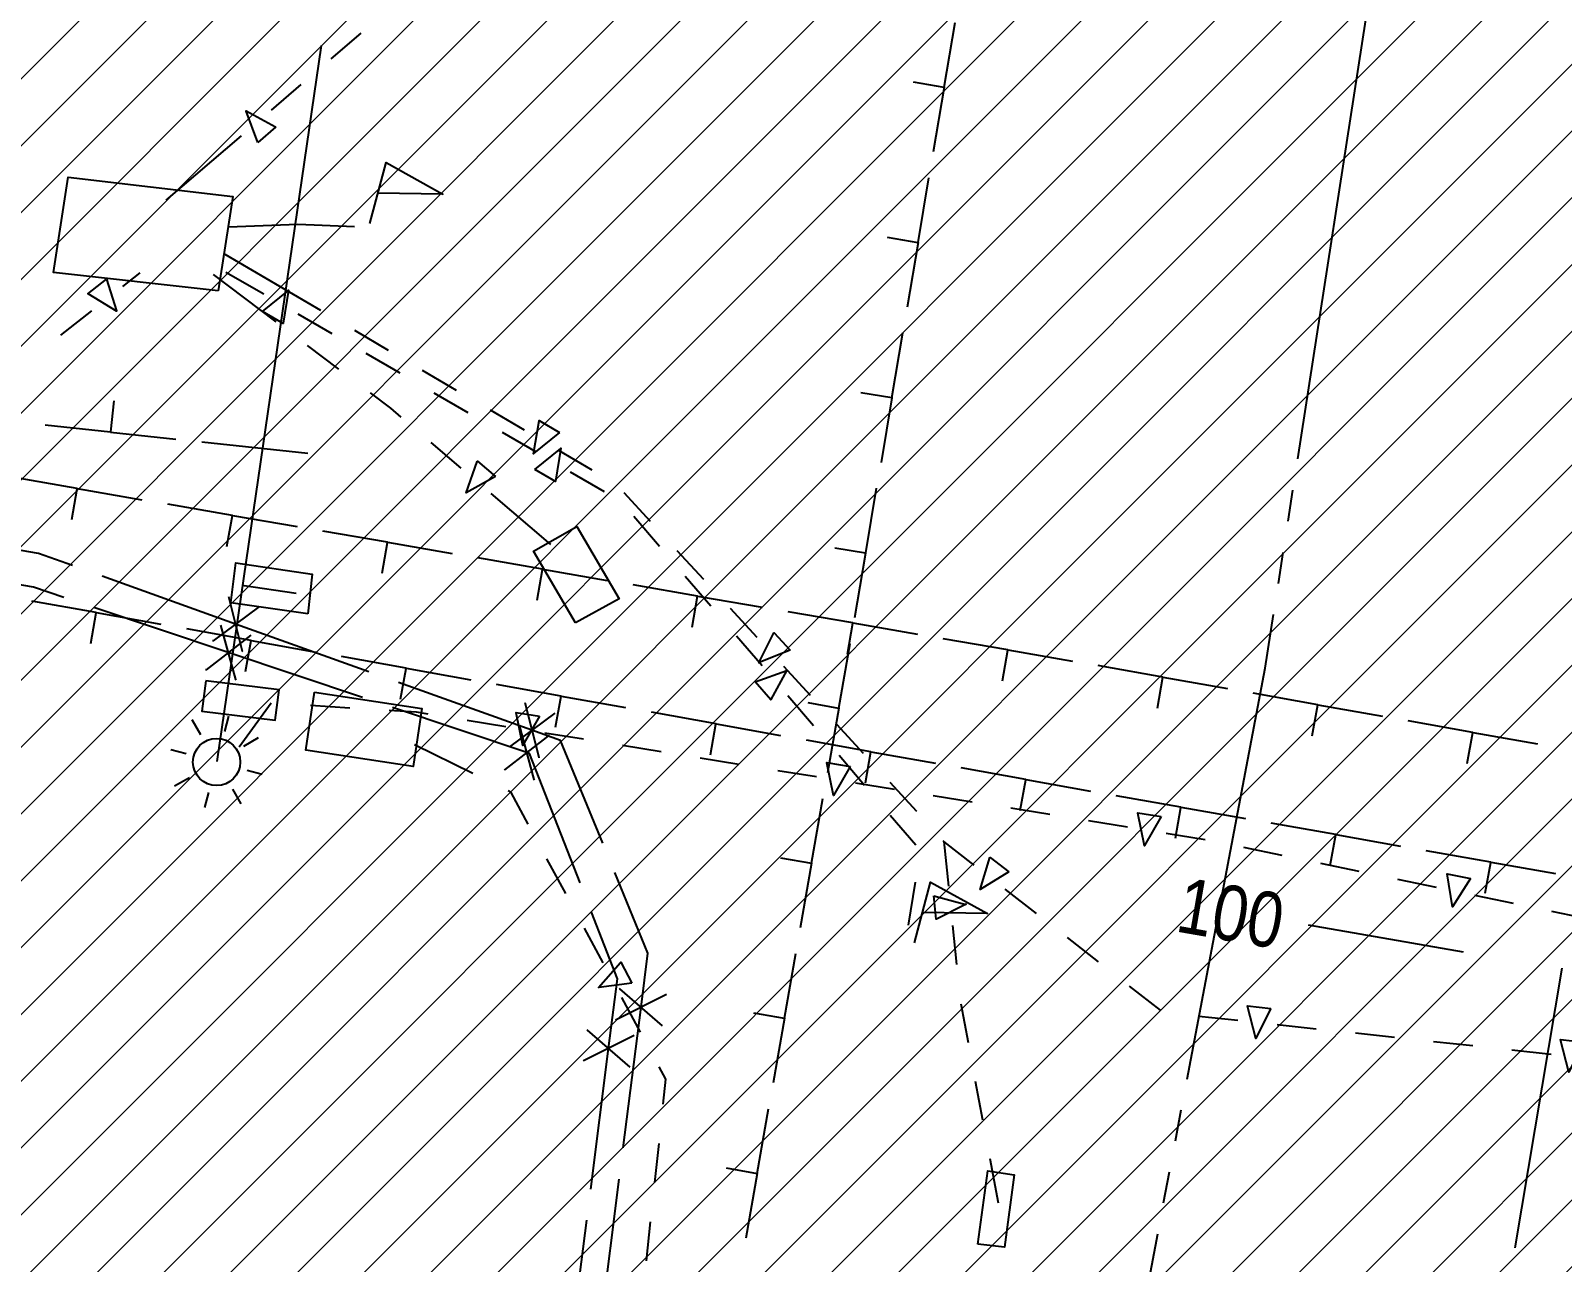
# Model space of a CAD drawing. Header units: metres. Extents: x -1160 to -1077, y 3 to 562.
# Drawn here: x -1135.83 to -1126.09, y 511.4 to 519.22 of the extents above; entities that cross this region are included whole.
import ezdxf

# ---------------------------------------------------------------- set-up
doc = ezdxf.new("R2010")
doc.units = ezdxf.units.M
doc.layers.add('A-ANNO-NOTE', color=7, linetype='Continuous', lineweight=9)
doc.layers.add('A-DETL-GENF', color=7, linetype='Continuous', lineweight=9)
doc.styles.add('Arial Narrow', font='ARIALN.TTF', dxfattribs={"height": 0.35})

# ---------------------------------------------------------------- blocks, each defined once
blk = doc.blocks.new('T2DPAA-T2D-PWA-RW-M2D-000002_ControlLinesMinor_rvt-1-DRG-2873041 - PILE LAYOUT')
at = {"layer": 'A-ANNO-NOTE', "color": 150, "lineweight": 25, "true_color": 0x0080ff}
blk.add_line((-1127.71, 513.5455), (-1126.7248, 513.3739), dxfattribs=at)
at = {"layer": 'A-ANNO-NOTE', "color": 150, "lineweight": 18, "true_color": 0x0080ff, "insert": (-1128.5007, 513.8502), "char_height": 0.35, "width": 0.817721, "attachment_point": 1, "rotation": 350.11706, "style": 'Arial Narrow'}
blk.add_mtext('100', dxfattribs=at)
blk = doc.blocks.new('T2DPAA-T2D-PWA-SU-M2D-000003_250_dwg-40806560-DRG-2873041 - PILE LAYOUT')
at = {"color": 41, "lineweight": 25, "true_color": 0xffd0a3}
for p, q in [((-207.0944, 1096.1846), (-207.1311, 1096.5996)), ((-207.8251, 1095.8654), (-207.8593, 1096.2806)), ((-206.6944, 1096.0724), (-206.6307, 1095.6606)), ((-207.0065, 1095.1885), (-207.0431, 1095.6035)), ((-206.6052, 1095.4959), (-206.5016, 1094.8276)), ((-207.7431, 1094.8688), (-207.7773, 1095.284)), ((-206.9185, 1094.1924), (-206.9551, 1094.6074)), ((-207.661, 1093.8722), (-207.6952, 1094.2874)), ((-206.8305, 1093.1963), (-206.8672, 1093.6114)), ((-207.579, 1092.8756), (-207.6132, 1093.2909)), ((-206.7426, 1092.2003), (-206.7792, 1092.6153)), ((-207.4969, 1091.879), (-207.5311, 1092.2943)), ((-206.6546, 1091.2042), (-206.6913, 1091.6192)), ((-203.2166, 1091.5166), (-202.8018, 1091.5552)), ((-204.2123, 1091.4239), (-203.7974, 1091.4625)), ((-207.4149, 1090.8825), (-207.449, 1091.2977)), ((-205.2079, 1091.3311), (-204.7931, 1091.3698)), ((-208.1959, 1091.0648), (-207.7808, 1091.1007)), ((-207.1997, 1091.1509), (-206.7846, 1091.1868)), ((-209.1921, 1090.9787), (-208.777, 1091.0146)), ((-210.1884, 1090.8926), (-209.7733, 1090.9285)), ((-206.5666, 1090.2081), (-206.6033, 1090.6231)), ((-207.3328, 1089.8859), (-207.367, 1090.3011)), ((-207.2496, 1088.8894), (-207.2846, 1089.3046)), ((-206.3973, 1088.2154), (-206.432, 1088.6306)), ((-207.1654, 1087.893), (-207.2004, 1088.3082)), ((-206.3142, 1087.2189), (-206.3488, 1087.6341)), ((-207.0812, 1086.8966), (-207.1163, 1087.3118))]:
    blk.add_line(p, q, dxfattribs=at)
at = {"color": 21, "lineweight": 25, "true_color": 0xdea3a3}
for p, q in [((-205.9817, 1096.3873), (-206.1814, 1096.5377)), ((-205.6686, 1096.1516), (-205.782, 1096.2369)), ((-205.1796, 1096.1086), (-204.6614, 1095.752)), ((-205.7467, 1095.2358), (-205.5596, 1095.6966)), ((-205.6054, 1094.9798), (-205.4166, 1095.6586)), ((-205.5236, 1095.6246), (-205.5964, 1095.3573)), ((-204.4555, 1095.6102), (-204.2495, 1095.4685)), ((-204.0436, 1095.3268), (-203.8377, 1095.185)), ((-205.662, 1095.116), (-205.7277, 1094.8748)), ((-207.4186, 1095.0166), (-207.3786, 1094.6696)), ((-205.9349, 1094.7726), (-205.8408, 1095.0042)), ((-208.096, 1094.6431), (-208.4186, 1094.7686)), ((-205.7394, 1094.4981), (-205.6724, 1094.739)), ((-205.7933, 1094.6336), (-205.859, 1094.3924)), ((-207.9974, 1094.1537), (-208.0462, 1094.3989)), ((-205.8733, 1094.0164), (-205.8063, 1094.2572)), ((-205.9246, 1094.1511), (-205.9903, 1093.9099)), ((-206.343, 1093.8601), (-206.2354, 1094.0858)), ((-206.0073, 1093.5347), (-205.9403, 1093.7755)), ((-208.1984, 1093.2902), (-208.1166, 1093.6966)), ((-206.6646, 1093.1856), (-206.4506, 1093.6345)), ((-206.0559, 1093.6687), (-206.1216, 1093.4275)), ((-207.8573, 1093.1647), (-207.8822, 1093.4134)), ((-206.1413, 1093.0529), (-206.0743, 1093.2938)), ((-206.1872, 1093.1862), (-206.2529, 1092.945)), ((-207.8076, 1092.6672), (-207.8325, 1092.9159)), ((-206.3625, 1092.6102), (-206.228, 1092.8209)), ((-208.7834, 1092.5252), (-208.6013, 1092.6966)), ((-206.3565, 1092.7214), (-206.498, 1092.5153)), ((-207.7579, 1092.1696), (-207.7827, 1092.4184)), ((-206.6316, 1092.1888), (-206.4971, 1092.3995)), ((-209.1475, 1092.1826), (-208.9654, 1092.3539)), ((-206.6396, 1092.3092), (-206.7811, 1092.1031)), ((-209.5116, 1091.84), (-209.3296, 1092.0113)), ((-206.9007, 1091.7673), (-206.7661, 1091.978)), ((-207.7081, 1091.6721), (-207.733, 1091.9209)), ((-206.9226, 1091.897), (-207.0641, 1091.691)), ((-210.4117, 1091.5066), (-210.1647, 1091.5448)), ((-207.2057, 1091.4849), (-207.3472, 1091.2788)), ((-207.1697, 1091.3459), (-207.0352, 1091.5566)), ((-210.9059, 1091.4303), (-210.6588, 1091.4685)), ((-207.6584, 1091.1746), (-207.6833, 1091.4234)), ((-207.4388, 1090.9245), (-207.3042, 1091.1352)), ((-207.4887, 1091.0727), (-207.6302, 1090.8666)), ((-207.6086, 1090.6771), (-207.6335, 1090.9258)), ((-207.7078, 1090.503), (-207.5733, 1090.7137)), ((-207.7718, 1090.6605), (-207.9133, 1090.4545)), ((-207.5589, 1090.1796), (-207.5838, 1090.4283)), ((-208.1429, 1090.3976), (-208.4186, 1090.3706)), ((-207.8466, 1090.2876), (-208.1144, 1090.1864)), ((-208.3483, 1090.098), (-208.5821, 1090.0096)), ((-207.5092, 1089.682), (-207.534, 1089.9308)), ((-208.8156, 1089.9203), (-209.0411, 1089.8123)), ((-208.1376, 1089.6031), (-208.0398, 1089.8332)), ((-209.2665, 1089.7043), (-209.492, 1089.5963)), ((-209.7174, 1089.4883), (-209.9756, 1089.3646)), ((-208.3332, 1089.143), (-208.2354, 1089.373)), ((-207.4594, 1089.1845), (-207.4843, 1089.4333)), ((-208.5288, 1088.6828), (-208.431, 1088.9129)), ((-207.4097, 1088.687), (-207.4345, 1088.9358)), ((-208.4666, 1088.1903), (-208.5045, 1088.4374)), ((-207.3812, 1088.1878), (-207.395, 1088.4375)), ((-208.3907, 1087.6961), (-208.4286, 1087.9432)), ((-207.3537, 1087.6886), (-207.3674, 1087.9382)), ((-208.3148, 1087.2019), (-208.3527, 1087.449)), ((-207.3261, 1087.1894), (-207.3399, 1087.439)), ((-208.2389, 1086.7077), (-208.2768, 1086.9548)), ((-207.2986, 1086.6901), (-207.3123, 1086.9397)), ((-208.163, 1086.2135), (-208.2009, 1086.4606)), ((-207.271, 1086.1909), (-207.2848, 1086.4405))]:
    blk.add_line(p, q, dxfattribs=at)
at = {"color": 21, "lineweight": 25, "true_color": 0xeca3a3}
for p, q in [((-203.9786, 1095.4106), (-208.5426, 1094.8826)), ((-208.5452, 1095.0831), (-208.5452, 1095.1831)), ((-208.6866, 1095.0245), (-208.7632, 1095.1011)), ((-208.4038, 1095.0245), (-208.3272, 1095.1011)), ((-208.7452, 1094.8831), (-208.8452, 1094.8831)), ((-208.3452, 1094.8831), (-208.2452, 1094.8831)), ((-208.6866, 1094.7417), (-208.7632, 1094.6651)), ((-208.4038, 1094.7417), (-208.3272, 1094.6651)), ((-208.5452, 1094.6831), (-208.5452, 1094.5831))]:
    blk.add_line(p, q, dxfattribs=at)
at = {"color": 9, "lineweight": 25, "true_color": 0xd0d0a3}
for p, q in [((-204.922, 1088.7398), (-201.9388, 1089.0569)), ((-205.7175, 1088.6552), (-205.5186, 1088.6764)), ((-205.3198, 1088.6975), (-205.1209, 1088.7186)), ((-209.3066, 1088.3784), (-209.1071, 1088.3928)), ((-212.8973, 1088.1202), (-209.9051, 1088.3354)), ((-209.7056, 1088.3498), (-209.5061, 1088.3641))]:
    blk.add_line(p, q, dxfattribs=at)
at = {"color": 151, "lineweight": 25, "true_color": 0xa3b9ff}
blk.add_line((-207.6158, 1086.2867), (-209.408, 1086.1194), dxfattribs=at)
at = {"color": 21, "lineweight": 25, "true_color": 0xdea3a3, "flags": 128}
for points in [[(-207.7856, 1096.0883), (-207.7726, 1096.2926), (-207.8322, 1096.9854), (-207.9092, 1097.8821)], [(-207.5759, 1096.0881), (-207.5566, 1096.3176), (-207.6161, 1096.9847), (-207.696, 1097.8811)], [(-207.9126, 1094.0924), (-207.8555, 1094.9906), (-207.7983, 1095.8887)], [(-207.7434, 1094.0952), (-207.668, 1094.992), (-207.5927, 1095.8888)], [(-205.2416, 1095.6826), (-205.1116, 1095.2616), (-205.0346, 1094.9096)], [(-207.6994, 1095.0816), (-208.0091, 1094.9017), (-208.0115, 1094.8995)], [(-207.7122, 1094.8805), (-207.9966, 1095.0982), (-207.9987, 1095.1007)], [(-207.5101, 1095.0799), (-207.8234, 1094.9063), (-207.8259, 1094.9041)], [(-207.527, 1094.879), (-207.8069, 1095.1025), (-207.809, 1095.105)], [(-206.1278, 1094.3114), (-206.0896, 1094.3916), (-206.029, 1094.541)], [(-208.6943, 1092.4549), (-207.9836, 1092.9756), (-207.9824, 1092.9946), (-207.9253, 1093.8928)], [(-208.4146, 1092.3791), (-207.8516, 1092.8066), (-207.8355, 1092.999), (-207.7601, 1093.8959)], [(-207.9071, 1093.6622), (-207.9146, 1093.7376), (-207.9486, 1093.9085)], [(-208.4192, 1092.8679), (-208.2516, 1093.0256), (-208.2477, 1093.0451)], [(-207.8263, 1093.0856), (-208.136, 1092.9057), (-208.1385, 1092.9035)], [(-207.8391, 1092.8845), (-208.1235, 1093.1022), (-208.1257, 1093.1047)], [(-207.6776, 1093.0869), (-207.9908, 1092.9133), (-207.9934, 1092.9112)], [(-207.6944, 1092.886), (-207.9743, 1093.1095), (-207.9765, 1093.112)], [(-210.5559, 1091.8894), (-209.6639, 1092.0092), (-209.2216, 1092.0686), (-208.8556, 1092.3367)], [(-210.2501, 1091.757), (-209.3582, 1091.8773), (-209.0146, 1091.9236), (-208.5739, 1092.2582)], [(-209.7438, 1091.8471), (-209.586, 1092.1686), (-209.584, 1092.1712)], [(-209.5441, 1091.8739), (-209.7811, 1092.1424), (-209.7838, 1092.1444)], [(-209.2383, 1091.7421), (-209.4754, 1092.0104), (-209.4781, 1092.0125)], [(-209.438, 1091.7152), (-209.2803, 1092.0367), (-209.2783, 1092.0394)], [(-212.5381, 1091.6231), (-211.6461, 1091.7429), (-210.7541, 1091.8627)], [(-212.2322, 1091.4899), (-211.3402, 1091.6101), (-210.4483, 1091.7303)], [(-209.9176, 1091.583), (-209.7586, 1091.6076), (-209.6937, 1091.6687)], [(-207.942, 1090.0633), (-207.8466, 1090.2876), (-207.8432, 1090.2929)]]:
    blk.add_lwpolyline(points, dxfattribs=at)
at = {"color": 21, "lineweight": 25, "true_color": 0xeca3a3, "flags": 128}
for points in [[(-205.6509, 1095.6414), (-205.808, 1096.6824), (-205.1991, 1096.7475), (-205.0499, 1095.7065)], [(-208.0658, 1095.082), (-208.2568, 1095.056), (-208.1927, 1094.592), (-208.0017, 1094.617)], [(-207.4877, 1094.5641), (-207.5468, 1095.0561), (-207.2918, 1095.0892), (-207.2377, 1094.6022)], [(-207.9567, 1094.3961), (-207.8826, 1093.7101), (-208.2526, 1093.67), (-208.3277, 1094.355)], [(-207.1054, 1092.9072), (-206.7355, 1093.2802), (-206.5135, 1093.0553), (-206.8884, 1092.6782)], [(-210.2619, 1089.4237), (-209.7969, 1089.4818), (-209.7789, 1089.3138), (-210.2379, 1089.2547)]]:
    blk.add_lwpolyline(points, close=True, dxfattribs=at)
at = {"color": 41, "lineweight": 25, "true_color": 0xffd0a3, "flags": 128}
for points in [[(-206.4968, 1096.103), (-206.6929, 1096.0726), (-206.6944, 1096.0724), (-206.7582, 1096.4841)], [(-207.2936, 1096.167), (-207.096, 1096.1844), (-207.0944, 1096.1846), (-207.0578, 1095.7695)], [(-208.0245, 1095.8489), (-207.8267, 1095.8652), (-207.8251, 1095.8654), (-207.7909, 1095.4501)], [(-207.2057, 1095.1709), (-207.008, 1095.1883), (-207.0065, 1095.1885), (-206.9698, 1094.7734)], [(-207.9424, 1094.8524), (-207.7446, 1094.8687), (-207.7431, 1094.8688), (-207.7089, 1094.4535)], [(-207.1177, 1094.1748), (-206.92, 1094.1923), (-206.9185, 1094.1924), (-206.8818, 1093.7774)], [(-207.8603, 1093.8558), (-207.6626, 1093.8721), (-207.661, 1093.8722), (-207.6268, 1093.457)], [(-207.0298, 1093.1787), (-206.8321, 1093.1962), (-206.8305, 1093.1963), (-206.7939, 1092.7813)], [(-207.7783, 1092.8592), (-207.5805, 1092.8755), (-207.579, 1092.8756), (-207.5448, 1092.4604)], [(-206.9418, 1092.1827), (-206.7441, 1092.2001), (-206.7426, 1092.2003), (-206.7059, 1091.7852)], [(-207.6962, 1091.8626), (-207.4985, 1091.8789), (-207.4969, 1091.879), (-207.4627, 1091.4638)], [(-203.2352, 1091.7157), (-203.2168, 1091.5182), (-203.2166, 1091.5166), (-203.6315, 1091.478)], [(-204.2308, 1091.623), (-204.2124, 1091.4254), (-204.2123, 1091.4239), (-204.6271, 1091.3852)], [(-205.2265, 1091.5303), (-205.2081, 1091.3327), (-205.2079, 1091.3311), (-205.6228, 1091.2925)], [(-206.2221, 1091.4376), (-206.2037, 1091.24), (-206.2036, 1091.2384)], [(-207.2169, 1091.3502), (-207.1998, 1091.1525), (-207.1997, 1091.1509), (-207.6148, 1091.115)], [(-208.2131, 1091.264), (-208.196, 1091.0663), (-208.1959, 1091.0648), (-208.611, 1091.0289)], [(-206.8538, 1091.1866), (-206.6562, 1091.2041), (-206.6546, 1091.2042), (-206.6179, 1090.7892)], [(-206.6185, 1091.2011), (-206.4166, 1091.2186), (-206.2036, 1091.2384), (-205.7887, 1091.2771)], [(-210.2056, 1091.0918), (-210.1885, 1090.8941), (-210.1884, 1090.8926), (-210.6035, 1090.8567)], [(-209.2094, 1091.1779), (-209.1923, 1090.9802), (-209.1921, 1090.9787), (-209.6072, 1090.9428)], [(-207.6142, 1090.8661), (-207.4164, 1090.8823), (-207.4149, 1090.8825), (-207.3807, 1090.4672)], [(-206.7659, 1090.1905), (-206.5682, 1090.208), (-206.5666, 1090.2081), (-206.53, 1089.7931)], [(-207.5321, 1089.8695), (-207.3344, 1089.8858), (-207.3328, 1089.8859), (-207.2986, 1089.4706)], [(-206.4805, 1089.2119), (-206.5126, 1089.5966), (-206.5153, 1089.6271)], [(-206.6798, 1089.1952), (-206.4821, 1089.2118), (-206.4805, 1089.2119), (-206.4459, 1088.7967)], [(-207.4488, 1088.8726), (-207.2511, 1088.8893), (-207.2496, 1088.8894), (-207.2145, 1088.4742)], [(-206.5967, 1088.1988), (-206.3989, 1088.2153), (-206.3973, 1088.2154), (-206.3627, 1087.8002)], [(-207.3647, 1087.8762), (-207.1669, 1087.8929), (-207.1654, 1087.893), (-207.1303, 1087.4778)], [(-206.5135, 1087.2023), (-206.3157, 1087.2188), (-206.3142, 1087.2189), (-206.2795, 1086.8037)], [(-207.2805, 1086.8798), (-207.0827, 1086.8965), (-207.0812, 1086.8966), (-207.0461, 1086.4814)]]:
    blk.add_lwpolyline(points, dxfattribs=at)
at = {"color": 21, "lineweight": 25, "true_color": 0xdea3a3, "flags": 128}
for points in [[(-205.7618, 1096.3469), (-205.9411, 1096.2335), (-205.942, 1096.2322), (-205.8825, 1096.4359), (-205.8816, 1096.4371)], [(-204.6769, 1095.6412), (-204.5026, 1095.7622), (-204.5018, 1095.7635), (-204.5525, 1095.5575), (-204.5534, 1095.5562)], [(-205.706, 1095.3353), (-205.5342, 1095.2108), (-205.5327, 1095.2104), (-205.7439, 1095.1901), (-205.7454, 1095.1905)], [(-206.3388, 1093.6366), (-206.4857, 1093.7897), (-206.4871, 1093.7903), (-206.2757, 1093.7726), (-206.2743, 1093.772)], [(-205.9645, 1093.3152), (-206.1356, 1093.4406), (-206.1371, 1093.441), (-205.9258, 1093.4601), (-205.9243, 1093.4597)], [(-206.2312, 1093.4055), (-206.0594, 1093.281), (-206.0579, 1093.2806), (-206.2691, 1093.2603), (-206.2706, 1093.2607)], [(-207.7379, 1092.9756), (-207.9429, 1093.0305), (-207.9444, 1093.0304), (-207.7544, 1093.1247), (-207.7529, 1093.1249)], [(-209.2246, 1091.9727), (-209.306, 1092.1686), (-209.3071, 1092.1698), (-209.1165, 1092.0767), (-209.1154, 1092.0755)], [(-207.1749, 1091.7064), (-207.0538, 1091.5322), (-207.0525, 1091.5313), (-207.2585, 1091.5818), (-207.2598, 1091.5827)], [(-206.924, 1091.5449), (-207.0509, 1091.7149), (-207.0522, 1091.7158), (-206.8446, 1091.6722), (-206.8433, 1091.6714)], [(-207.539, 1090.9855), (-207.7439, 1091.0404), (-207.7454, 1091.0403), (-207.5555, 1091.1346), (-207.5539, 1091.1348)], [(-208.1965, 1090.2623), (-208.1966, 1090.0501), (-208.196, 1090.0487), (-208.3363, 1090.2078), (-208.3369, 1090.2092)], [(-207.9282, 1089.8401), (-208.0815, 1089.9867), (-208.0829, 1089.9874), (-207.8709, 1089.9788), (-207.8695, 1089.9781)], [(-207.34, 1088.9955), (-207.5449, 1089.0504), (-207.5465, 1089.0502), (-207.3565, 1089.1446), (-207.3549, 1089.1447)], [(-208.3374, 1088.0078), (-208.5449, 1088.0518), (-208.5464, 1088.0516), (-208.3617, 1088.1558), (-208.3601, 1088.1561)], [(-207.2152, 1086.9952), (-207.4175, 1087.0591), (-207.4191, 1087.059), (-207.2251, 1087.1449), (-207.2235, 1087.1449)], [(-208.0338, 1086.031), (-208.2413, 1086.075), (-208.2428, 1086.0748), (-208.0581, 1086.179), (-208.0565, 1086.1793)]]:
    blk.add_lwpolyline(points, close=True, dxfattribs=at)
at = {"color": 21, "lineweight": 25, "true_color": 0xeca3a3, "flags": 128}
for points in [[(-204.9907, 1094.8205), (-204.5907, 1094.8205), (-204.6907, 1094.4205), (-204.7907, 1094.8205)], [(-208.518, 1090.304), (-208.118, 1090.304), (-208.218, 1089.904), (-208.318, 1090.304)]]:
    blk.add_lwpolyline(points, dxfattribs=at)
at = {"color": 9, "lineweight": 25, "true_color": 0xd0d0a3, "flags": 128}
blk.add_lwpolyline([(-208.9076, 1088.4071), (-206.2596, 1088.5976), (-205.9164, 1088.6341)], dxfattribs=at)
at = {"color": 21, "lineweight": 25, "true_color": 0xeca3a3}
blk.add_circle((-208.5458, 1094.883), 0.15, dxfattribs=at)
blk = doc.blocks.new('T2DPAA-T2D-PWA-SU-M2D-000001_ExistingUtilities_rvt-1-DRG-2873041 - PILE LAYOUT')
at = {"color": 254, "lineweight": 25, "true_color": 0xd0d0d0, "rotation": 75.11694444444437}
blk.add_blockref('T2DPAA-T2D-PWA-SU-M2D-000003_250_dwg-40806560-DRG-2873041 - PILE LAYOUT', (-22.9278, 434.9119), dxfattribs=at)

msp = doc.modelspace()

# ---------------------------------------------------------------- hatches: boundary and pattern name
at = {"layer": 'A-DETL-GENF'}
h = msp.add_hatch(dxfattribs=at)
h.set_pattern_fill('FP_1', color=256, style=0, pattern_type=2)
h.set_pattern_definition([(45, (-1373.445, -694.024), (-0.212132034, 0.212132034), [])])
h.paths.add_polyline_path([(-1145.2903, 504.6318), (-1145.2821, 509.2468), (-1120.0821, 509.202), (-1120.0617, 520.687), (-1149.7953, 520.7398), (-1149.7953, 504.6398), (-1145.7136, 504.6325)])

# ---------------------------------------------------------------- block references
at = {"lineweight": 5}
for name in ['T2DPAA-T2D-PWA-SU-M2D-000001_ExistingUtilities_rvt-1-DRG-2873041 - PILE LAYOUT', 'T2DPAA-T2D-PWA-RW-M2D-000002_ControlLinesMinor_rvt-1-DRG-2873041 - PILE LAYOUT']:
    msp.add_blockref(name, (0, 0), dxfattribs=at)

doc.saveas('drawing.dxf')
